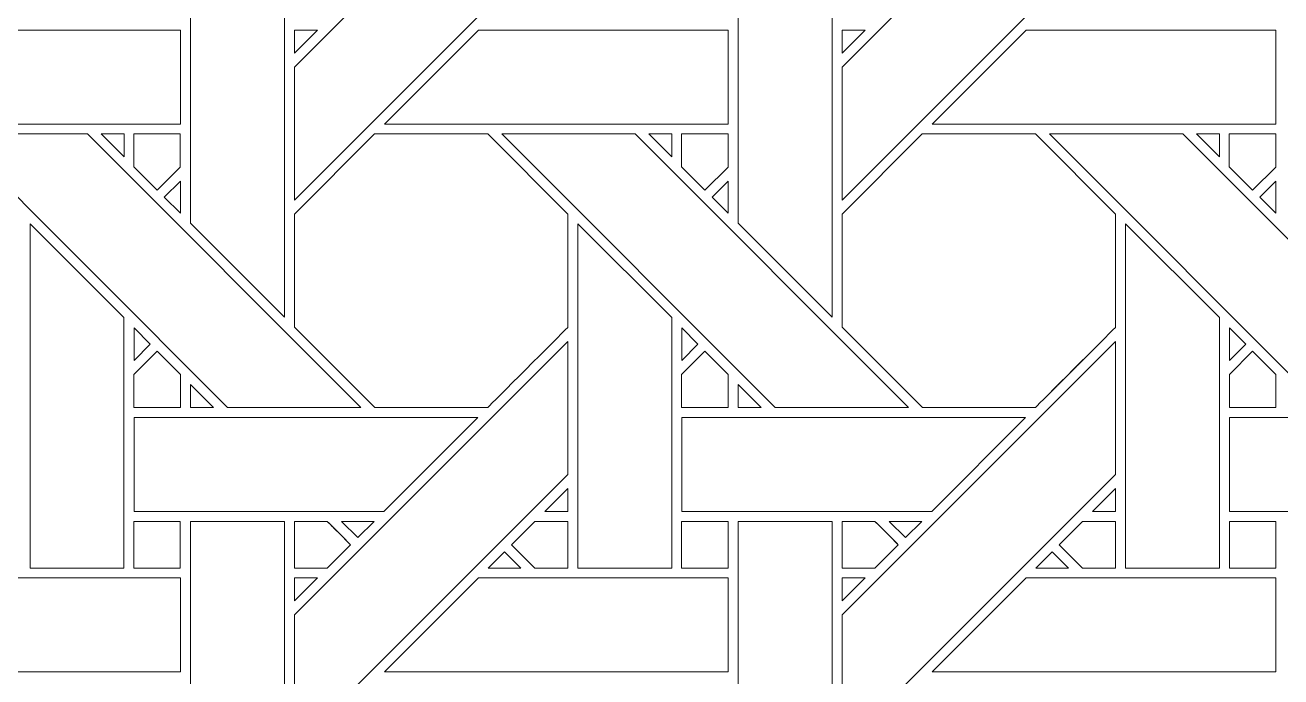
# Model space of a CAD drawing. Header units: inches. Extents: x 3.4 to 21.4, y 0.1 to 18.1.
# Drawn here: x 5.513 to 7.688, y 8.866 to 9.995 of the extents above; entities that cross this region are included whole.
import ezdxf

# ---------------------------------------------------------------- set-up
doc = ezdxf.new("R2010")
doc.units = ezdxf.units.IN
doc.header["$MEASUREMENT"] = 0
doc.layers.add('Design', color=7, linetype='Continuous', lineweight=0)

msp = doc.modelspace()

# ---------------------------------------------------------------- linework, layer by layer
at = {"layer": 'Design'}
for points, knots in [([(3.3829, 18.0948), (3.3829, 18.0948), (3.3829, 0.0948), (3.3829, 0.0948), (3.3829, 0.0948), (21.3829, 0.0948), (21.3829, 0.0948), (21.3829, 0.0948), (21.3829, 18.0948), (21.3829, 18.0948), (21.3829, 18.0948), (3.3829, 18.0948), (3.3829, 18.0948)], [0, 0, 0, 0, 1, 1, 1, 2, 2, 2, 3, 3, 3, 4, 4, 4, 4]), ([(4.2402, 17.2374), (4.2402, 17.2374), (4.2402, 0.9521), (4.2402, 0.9521), (4.2402, 0.9521), (20.5255, 0.9521), (20.5255, 0.9521), (20.5255, 0.9521), (20.5255, 17.2374), (20.5255, 17.2374), (20.5255, 17.2374), (4.2402, 17.2374), (4.2402, 17.2374)], [0, 0, 0, 0, 1, 1, 1, 2, 2, 2, 3, 3, 3, 4, 4, 4, 4]), ([(5.9793, 9.9218), (5.9793, 9.9218), (6.453, 10.3954), (6.453, 10.3954), (6.453, 10.3954), (6.453, 10.1654), (6.453, 10.1654), (6.453, 10.1654), (5.9793, 9.6917), (5.9793, 9.6917), (5.9793, 9.6917), (5.9793, 9.9218), (5.9793, 9.9218)], [0, 0, 0, 0, 1, 1, 1, 2, 2, 2, 3, 3, 3, 4, 4, 4, 4]), ([(6.928, 9.9218), (6.928, 9.9218), (7.4017, 10.3954), (7.4017, 10.3954), (7.4017, 10.3954), (7.4017, 10.1654), (7.4017, 10.1654), (7.4017, 10.1654), (6.928, 9.6917), (6.928, 9.6917), (6.928, 9.6917), (6.928, 9.9218), (6.928, 9.9218)], [0, 0, 0, 0, 1, 1, 1, 2, 2, 2, 3, 3, 3, 4, 4, 4, 4]), ([(5.9622, 10.0839), (5.9622, 10.0839), (5.9622, 9.4888), (5.9622, 9.4888), (5.9622, 9.4888), (5.7992, 9.6517), (5.7992, 9.6517), (5.7992, 9.6517), (5.7992, 10.0839), (5.7992, 10.0839), (5.7992, 10.0839), (5.9622, 10.0839), (5.9622, 10.0839)], [0, 0, 0, 0, 1, 1, 1, 2, 2, 2, 3, 3, 3, 4, 4, 4, 4]), ([(6.9109, 10.0839), (6.9109, 10.0839), (6.9109, 9.4888), (6.9109, 9.4888), (6.9109, 9.4888), (6.748, 9.6517), (6.748, 9.6517), (6.748, 9.6517), (6.748, 10.0839), (6.748, 10.0839), (6.748, 10.0839), (6.9109, 10.0839), (6.9109, 10.0839)], [0, 0, 0, 0, 1, 1, 1, 2, 2, 2, 3, 3, 3, 4, 4, 4, 4]), ([(5.3493, 9.986), (5.3493, 9.986), (5.7817, 9.986), (5.7817, 9.986), (5.7817, 9.986), (5.7817, 9.8232), (5.7817, 9.8232), (5.7817, 9.8232), (5.1864, 9.8232), (5.1864, 9.8232), (5.1864, 9.8232), (5.3493, 9.986), (5.3493, 9.986)], [0, 0, 0, 0, 1, 1, 1, 2, 2, 2, 3, 3, 3, 4, 4, 4, 4]), ([(6.0191, 9.986), (6.0191, 9.986), (5.9793, 9.9462), (5.9793, 9.9462), (5.9793, 9.9462), (5.9793, 9.986), (5.9793, 9.986), (5.9793, 9.986), (6.0191, 9.986), (6.0191, 9.986)], [0, 0, 0, 0, 1, 1, 1, 2, 2, 2, 3, 3, 3, 3]), ([(6.298, 9.986), (6.298, 9.986), (6.7304, 9.986), (6.7304, 9.986), (6.7304, 9.986), (6.7304, 9.8232), (6.7304, 9.8232), (6.7304, 9.8232), (6.1351, 9.8232), (6.1351, 9.8232), (6.1351, 9.8232), (6.298, 9.986), (6.298, 9.986)], [0, 0, 0, 0, 1, 1, 1, 2, 2, 2, 3, 3, 3, 4, 4, 4, 4]), ([(6.9679, 9.986), (6.9679, 9.986), (6.928, 9.9462), (6.928, 9.9462), (6.928, 9.9462), (6.928, 9.986), (6.928, 9.986), (6.928, 9.986), (6.9679, 9.986), (6.9679, 9.986)], [0, 0, 0, 0, 1, 1, 1, 2, 2, 2, 3, 3, 3, 3]), ([(7.2467, 9.986), (7.2467, 9.986), (7.6792, 9.986), (7.6792, 9.986), (7.6792, 9.986), (7.6792, 9.8232), (7.6792, 9.8232), (7.6792, 9.8232), (7.0839, 9.8232), (7.0839, 9.8232), (7.0839, 9.8232), (7.2467, 9.986), (7.2467, 9.986)], [0, 0, 0, 0, 1, 1, 1, 2, 2, 2, 3, 3, 3, 4, 4, 4, 4]), ([(5.6207, 9.8061), (5.6207, 9.8061), (6.0943, 9.3324), (6.0943, 9.3324), (6.0943, 9.3324), (5.8633, 9.3324), (5.8633, 9.3324), (5.8633, 9.3324), (5.3897, 9.8061), (5.3897, 9.8061), (5.3897, 9.8061), (5.6207, 9.8061), (5.6207, 9.8061)], [0, 0, 0, 0, 1, 1, 1, 2, 2, 2, 3, 3, 3, 4, 4, 4, 4]), ([(5.6842, 9.8061), (5.6842, 9.8061), (5.6842, 9.7662), (5.6842, 9.7662), (5.6842, 9.7662), (5.6448, 9.8061), (5.6448, 9.8061), (5.6448, 9.8061), (5.6842, 9.8061), (5.6842, 9.8061)], [0, 0, 0, 0, 1, 1, 1, 2, 2, 2, 3, 3, 3, 3]), ([(5.7816, 9.8061), (5.7816, 9.8061), (5.7816, 9.7485), (5.7816, 9.7485), (5.7816, 9.7485), (5.7416, 9.7085), (5.7416, 9.7085), (5.7416, 9.7085), (5.7014, 9.7489), (5.7014, 9.7489), (5.7014, 9.7489), (5.7014, 9.8061), (5.7014, 9.8061), (5.7014, 9.8061), (5.7816, 9.8061), (5.7816, 9.8061)], [0, 0, 0, 0, 1, 1, 1, 2, 2, 2, 3, 3, 3, 4, 4, 4, 5, 5, 5, 5]), ([(5.7418, 9.7085), (5.7418, 9.7085), (5.7014, 9.7489), (5.7014, 9.7489), (5.7014, 9.7489), (5.7014, 9.8061), (5.7014, 9.8061), (5.7014, 9.8061), (5.7816, 9.8061), (5.7816, 9.8061), (5.7816, 9.8061), (5.7816, 9.7485), (5.7816, 9.7485), (5.7816, 9.7485), (5.7418, 9.7085), (5.7418, 9.7085)], [0, 0, 0, 0, 1, 1, 1, 2, 2, 2, 3, 3, 3, 4, 4, 4, 5, 5, 5, 5]), ([(6.3142, 9.3324), (6.3142, 9.3324), (6.1185, 9.3324), (6.1185, 9.3324), (6.1185, 9.3324), (5.9792, 9.4717), (5.9792, 9.4717), (5.9792, 9.4717), (5.9792, 9.6673), (5.9792, 9.6673), (5.9792, 9.6673), (6.1179, 9.8061), (6.1179, 9.8061), (6.1179, 9.8061), (6.3142, 9.8061), (6.3142, 9.8061), (6.3142, 9.8061), (6.4529, 9.6673), (6.4529, 9.6673), (6.4529, 9.6673), (6.4529, 9.4711), (6.4529, 9.4711), (6.4351, 9.4532), (6.3232, 9.3414), (6.3142, 9.3324)], [0, 0, 0, 0, 1, 1, 1, 2, 2, 2, 3, 3, 3, 4, 4, 4, 5, 5, 5, 6, 6, 6, 7, 7, 7, 8, 8, 8, 8]), ([(5.9792, 9.6673), (5.9792, 9.6673), (6.1179, 9.8061), (6.1179, 9.8061), (6.1179, 9.8061), (6.3142, 9.8061), (6.3142, 9.8061), (6.3142, 9.8061), (6.4529, 9.6673), (6.4529, 9.6673), (6.4529, 9.6673), (6.4529, 9.4711), (6.4529, 9.4711), (6.4351, 9.4532), (6.3232, 9.3414), (6.3142, 9.3324), (6.3142, 9.3324), (6.1185, 9.3324), (6.1185, 9.3324), (6.1185, 9.3324), (5.9792, 9.4717), (5.9792, 9.4717), (5.9792, 9.4717), (5.9792, 9.6673), (5.9792, 9.6673)], [0, 0, 0, 0, 1, 1, 1, 2, 2, 2, 3, 3, 3, 4, 4, 4, 5, 5, 5, 6, 6, 6, 7, 7, 7, 8, 8, 8, 8]), ([(6.5694, 9.8061), (6.5694, 9.8061), (7.043, 9.3324), (7.043, 9.3324), (7.043, 9.3324), (6.812, 9.3324), (6.812, 9.3324), (6.812, 9.3324), (6.3385, 9.8061), (6.3385, 9.8061), (6.3385, 9.8061), (6.5694, 9.8061), (6.5694, 9.8061)], [0, 0, 0, 0, 1, 1, 1, 2, 2, 2, 3, 3, 3, 4, 4, 4, 4]), ([(6.633, 9.8061), (6.633, 9.8061), (6.633, 9.7662), (6.633, 9.7662), (6.633, 9.7662), (6.5935, 9.8061), (6.5935, 9.8061), (6.5935, 9.8061), (6.633, 9.8061), (6.633, 9.8061)], [0, 0, 0, 0, 1, 1, 1, 2, 2, 2, 3, 3, 3, 3]), ([(6.6501, 9.7489), (6.6501, 9.7489), (6.6501, 9.8061), (6.6501, 9.8061), (6.6501, 9.8061), (6.7304, 9.8061), (6.7304, 9.8061), (6.7304, 9.8061), (6.7304, 9.7485), (6.7304, 9.7485), (6.7304, 9.7485), (6.6904, 9.7085), (6.6904, 9.7085), (6.6904, 9.7085), (6.6501, 9.7489), (6.6501, 9.7489)], [0, 0, 0, 0, 1, 1, 1, 2, 2, 2, 3, 3, 3, 4, 4, 4, 5, 5, 5, 5]), ([(6.6904, 9.7085), (6.6904, 9.7085), (6.6501, 9.7489), (6.6501, 9.7489), (6.6501, 9.7489), (6.6501, 9.8061), (6.6501, 9.8061), (6.6501, 9.8061), (6.7304, 9.8061), (6.7304, 9.8061), (6.7304, 9.8061), (6.7304, 9.7485), (6.7304, 9.7485), (6.7304, 9.7485), (6.6904, 9.7085), (6.6904, 9.7085)], [0, 0, 0, 0, 1, 1, 1, 2, 2, 2, 3, 3, 3, 4, 4, 4, 5, 5, 5, 5]), ([(7.2629, 9.3324), (7.2629, 9.3324), (7.0672, 9.3324), (7.0672, 9.3324), (7.0672, 9.3324), (6.928, 9.4717), (6.928, 9.4717), (6.928, 9.4717), (6.928, 9.6673), (6.928, 9.6673), (6.928, 9.6673), (7.0667, 9.8061), (7.0667, 9.8061), (7.0667, 9.8061), (7.2629, 9.8061), (7.2629, 9.8061), (7.2629, 9.8061), (7.4016, 9.6673), (7.4016, 9.6673), (7.4016, 9.6673), (7.4016, 9.4711), (7.4016, 9.4711), (7.3838, 9.4532), (7.2719, 9.3414), (7.2629, 9.3324)], [0, 0, 0, 0, 1, 1, 1, 2, 2, 2, 3, 3, 3, 4, 4, 4, 5, 5, 5, 6, 6, 6, 7, 7, 7, 8, 8, 8, 8]), ([(6.928, 9.6673), (6.928, 9.6673), (7.0667, 9.8061), (7.0667, 9.8061), (7.0667, 9.8061), (7.2629, 9.8061), (7.2629, 9.8061), (7.2629, 9.8061), (7.4016, 9.6673), (7.4016, 9.6673), (7.4016, 9.6673), (7.4016, 9.4711), (7.4016, 9.4711), (7.3839, 9.4533), (7.272, 9.3415), (7.2629, 9.3324), (7.2629, 9.3324), (7.0672, 9.3324), (7.0672, 9.3324), (7.0672, 9.3324), (6.928, 9.4717), (6.928, 9.4717), (6.928, 9.4717), (6.928, 9.6673), (6.928, 9.6673)], [0, 0, 0, 0, 1, 1, 1, 2, 2, 2, 3, 3, 3, 4, 4, 4, 5, 5, 5, 6, 6, 6, 7, 7, 7, 8, 8, 8, 8]), ([(7.5181, 9.8061), (7.5181, 9.8061), (7.9918, 9.3324), (7.9918, 9.3324), (7.9918, 9.3324), (7.7607, 9.3324), (7.7607, 9.3324), (7.7607, 9.3324), (7.2872, 9.8061), (7.2872, 9.8061), (7.2872, 9.8061), (7.5181, 9.8061), (7.5181, 9.8061)], [0, 0, 0, 0, 1, 1, 1, 2, 2, 2, 3, 3, 3, 4, 4, 4, 4]), ([(7.5817, 9.8061), (7.5817, 9.8061), (7.5817, 9.7662), (7.5817, 9.7662), (7.5817, 9.7662), (7.5422, 9.8061), (7.5422, 9.8061), (7.5422, 9.8061), (7.5817, 9.8061), (7.5817, 9.8061)], [0, 0, 0, 0, 1, 1, 1, 2, 2, 2, 3, 3, 3, 3]), ([(7.6791, 9.8061), (7.6791, 9.8061), (7.6791, 9.7485), (7.6791, 9.7485), (7.6791, 9.7485), (7.6392, 9.7085), (7.6392, 9.7085), (7.6392, 9.7085), (7.5988, 9.7489), (7.5988, 9.7489), (7.5988, 9.7489), (7.5988, 9.8061), (7.5988, 9.8061), (7.5988, 9.8061), (7.6791, 9.8061), (7.6791, 9.8061)], [0, 0, 0, 0, 1, 1, 1, 2, 2, 2, 3, 3, 3, 4, 4, 4, 5, 5, 5, 5]), ([(7.6392, 9.7085), (7.6392, 9.7085), (7.5988, 9.7489), (7.5988, 9.7489), (7.5988, 9.7489), (7.5988, 9.8061), (7.5988, 9.8061), (7.5988, 9.8061), (7.6791, 9.8061), (7.6791, 9.8061), (7.6791, 9.8061), (7.6791, 9.7485), (7.6791, 9.7485), (7.6791, 9.7485), (7.6392, 9.7085), (7.6392, 9.7085)], [0, 0, 0, 0, 1, 1, 1, 2, 2, 2, 3, 3, 3, 4, 4, 4, 5, 5, 5, 5]), ([(5.7817, 9.7242), (5.7817, 9.7242), (5.7817, 9.6691), (5.7817, 9.6691), (5.7817, 9.6691), (5.7539, 9.6964), (5.7539, 9.6964), (5.7539, 9.6964), (5.7817, 9.7242), (5.7817, 9.7242)], [0, 0, 0, 0, 1, 1, 1, 2, 2, 2, 3, 3, 3, 3]), ([(6.7304, 9.7242), (6.7304, 9.7242), (6.7304, 9.6691), (6.7304, 9.6691), (6.7304, 9.6691), (6.7027, 9.6964), (6.7027, 9.6964), (6.7027, 9.6964), (6.7304, 9.7242), (6.7304, 9.7242)], [0, 0, 0, 0, 1, 1, 1, 2, 2, 2, 3, 3, 3, 3]), ([(7.6792, 9.7242), (7.6792, 9.7242), (7.6792, 9.6691), (7.6792, 9.6691), (7.6792, 9.6691), (7.6514, 9.6964), (7.6514, 9.6964), (7.6514, 9.6964), (7.6792, 9.7242), (7.6792, 9.7242)], [0, 0, 0, 0, 1, 1, 1, 2, 2, 2, 3, 3, 3, 3]), ([(5.6841, 9.4881), (5.6841, 9.4881), (5.6841, 9.0544), (5.6841, 9.0544), (5.6841, 9.0544), (5.5214, 9.0544), (5.5214, 9.0544), (5.5214, 9.0544), (5.5214, 9.6502), (5.5214, 9.6502), (5.5214, 9.6502), (5.6841, 9.4881), (5.6841, 9.4881)], [0, 0, 0, 0, 1, 1, 1, 2, 2, 2, 3, 3, 3, 4, 4, 4, 4]), ([(6.6329, 9.4881), (6.6329, 9.4881), (6.6329, 9.0544), (6.6329, 9.0544), (6.6329, 9.0544), (6.4701, 9.0544), (6.4701, 9.0544), (6.4701, 9.0544), (6.4701, 9.6502), (6.4701, 9.6502), (6.4701, 9.6502), (6.6329, 9.4881), (6.6329, 9.4881)], [0, 0, 0, 0, 1, 1, 1, 2, 2, 2, 3, 3, 3, 4, 4, 4, 4]), ([(7.5816, 9.4881), (7.5816, 9.4881), (7.5816, 9.0544), (7.5816, 9.0544), (7.5816, 9.0544), (7.4188, 9.0544), (7.4188, 9.0544), (7.4188, 9.0544), (7.4188, 9.6502), (7.4188, 9.6502), (7.4188, 9.6502), (7.5816, 9.4881), (7.5816, 9.4881)], [0, 0, 0, 0, 1, 1, 1, 2, 2, 2, 3, 3, 3, 4, 4, 4, 4]), ([(5.7015, 9.4138), (5.7015, 9.4138), (5.7015, 9.4706), (5.7015, 9.4706), (5.7015, 9.4706), (5.7296, 9.442), (5.7296, 9.442), (5.7296, 9.442), (5.7015, 9.4138), (5.7015, 9.4138)], [0, 0, 0, 0, 1, 1, 1, 2, 2, 2, 3, 3, 3, 3]), ([(6.6502, 9.4138), (6.6502, 9.4138), (6.6502, 9.4706), (6.6502, 9.4706), (6.6502, 9.4706), (6.6784, 9.442), (6.6784, 9.442), (6.6784, 9.442), (6.6502, 9.4138), (6.6502, 9.4138)], [0, 0, 0, 0, 1, 1, 1, 2, 2, 2, 3, 3, 3, 3]), ([(7.5989, 9.4138), (7.5989, 9.4138), (7.5989, 9.4706), (7.5989, 9.4706), (7.5989, 9.4706), (7.6271, 9.442), (7.6271, 9.442), (7.6271, 9.442), (7.5989, 9.4138), (7.5989, 9.4138)], [0, 0, 0, 0, 1, 1, 1, 2, 2, 2, 3, 3, 3, 3]), ([(5.9793, 8.9731), (5.9793, 8.9731), (6.453, 9.4467), (6.453, 9.4467), (6.453, 9.4467), (6.453, 9.2166), (6.453, 9.2166), (6.453, 9.2166), (5.9793, 8.743), (5.9793, 8.743), (5.9793, 8.743), (5.9793, 8.9731), (5.9793, 8.9731)], [0, 0, 0, 0, 1, 1, 1, 2, 2, 2, 3, 3, 3, 4, 4, 4, 4]), ([(6.928, 8.9731), (6.928, 8.9731), (7.4017, 9.4467), (7.4017, 9.4467), (7.4017, 9.4467), (7.4017, 9.2166), (7.4017, 9.2166), (7.4017, 9.2166), (6.928, 8.743), (6.928, 8.743), (6.928, 8.743), (6.928, 8.9731), (6.928, 8.9731)], [0, 0, 0, 0, 1, 1, 1, 2, 2, 2, 3, 3, 3, 4, 4, 4, 4]), ([(5.7014, 9.3322), (5.7014, 9.3322), (5.7014, 9.3895), (5.7014, 9.3895), (5.7014, 9.3895), (5.7416, 9.4298), (5.7416, 9.4298), (5.7416, 9.4298), (5.782, 9.3895), (5.782, 9.3895), (5.782, 9.3895), (5.782, 9.3322), (5.782, 9.3322), (5.782, 9.3322), (5.7014, 9.3322), (5.7014, 9.3322)], [0, 0, 0, 0, 1, 1, 1, 2, 2, 2, 3, 3, 3, 4, 4, 4, 5, 5, 5, 5]), ([(5.7418, 9.4298), (5.7418, 9.4298), (5.782, 9.3895), (5.782, 9.3895), (5.782, 9.3895), (5.782, 9.3322), (5.782, 9.3322), (5.782, 9.3322), (5.7014, 9.3322), (5.7014, 9.3322), (5.7014, 9.3322), (5.7014, 9.3895), (5.7014, 9.3895), (5.7014, 9.3895), (5.7418, 9.4298), (5.7418, 9.4298)], [0, 0, 0, 0, 1, 1, 1, 2, 2, 2, 3, 3, 3, 4, 4, 4, 5, 5, 5, 5]), ([(6.6501, 9.3322), (6.6501, 9.3322), (6.6501, 9.3895), (6.6501, 9.3895), (6.6501, 9.3895), (6.6904, 9.4298), (6.6904, 9.4298), (6.6904, 9.4298), (6.7308, 9.3895), (6.7308, 9.3895), (6.7308, 9.3895), (6.7308, 9.3322), (6.7308, 9.3322), (6.7308, 9.3322), (6.6501, 9.3322), (6.6501, 9.3322)], [0, 0, 0, 0, 1, 1, 1, 2, 2, 2, 3, 3, 3, 4, 4, 4, 5, 5, 5, 5]), ([(6.6904, 9.4298), (6.6904, 9.4298), (6.7308, 9.3895), (6.7308, 9.3895), (6.7308, 9.3895), (6.7308, 9.3322), (6.7308, 9.3322), (6.7308, 9.3322), (6.6501, 9.3322), (6.6501, 9.3322), (6.6501, 9.3322), (6.6501, 9.3895), (6.6501, 9.3895), (6.6501, 9.3895), (6.6904, 9.4298), (6.6904, 9.4298)], [0, 0, 0, 0, 1, 1, 1, 2, 2, 2, 3, 3, 3, 4, 4, 4, 5, 5, 5, 5]), ([(7.5989, 9.3322), (7.5989, 9.3322), (7.5989, 9.3895), (7.5989, 9.3895), (7.5989, 9.3895), (7.6392, 9.4298), (7.6392, 9.4298), (7.6392, 9.4298), (7.6795, 9.3895), (7.6795, 9.3895), (7.6795, 9.3895), (7.6795, 9.3322), (7.6795, 9.3322), (7.6795, 9.3322), (7.5989, 9.3322), (7.5989, 9.3322)], [0, 0, 0, 0, 1, 1, 1, 2, 2, 2, 3, 3, 3, 4, 4, 4, 5, 5, 5, 5]), ([(7.6392, 9.4298), (7.6392, 9.4298), (7.6795, 9.3895), (7.6795, 9.3895), (7.6795, 9.3895), (7.6795, 9.3322), (7.6795, 9.3322), (7.6795, 9.3322), (7.5989, 9.3322), (7.5989, 9.3322), (7.5989, 9.3322), (7.5989, 9.3895), (7.5989, 9.3895), (7.5989, 9.3895), (7.6392, 9.4298), (7.6392, 9.4298)], [0, 0, 0, 0, 1, 1, 1, 2, 2, 2, 3, 3, 3, 4, 4, 4, 5, 5, 5, 5]), ([(5.7994, 9.3324), (5.7994, 9.3324), (5.7994, 9.3722), (5.7994, 9.3722), (5.7994, 9.3722), (5.8391, 9.3324), (5.8391, 9.3324), (5.8391, 9.3324), (5.7994, 9.3324), (5.7994, 9.3324)], [0, 0, 0, 0, 1, 1, 1, 2, 2, 2, 3, 3, 3, 3]), ([(6.7481, 9.3324), (6.7481, 9.3324), (6.7481, 9.3722), (6.7481, 9.3722), (6.7481, 9.3722), (6.7878, 9.3324), (6.7878, 9.3324), (6.7878, 9.3324), (6.7481, 9.3324), (6.7481, 9.3324)], [0, 0, 0, 0, 1, 1, 1, 2, 2, 2, 3, 3, 3, 3]), ([(5.7015, 9.1525), (5.7015, 9.1525), (5.7015, 9.3152), (5.7015, 9.3152), (5.7015, 9.3152), (6.2972, 9.3152), (6.2972, 9.3152), (6.2972, 9.3152), (6.1344, 9.1525), (6.1344, 9.1525), (6.1344, 9.1525), (5.7015, 9.1525), (5.7015, 9.1525)], [0, 0, 0, 0, 1, 1, 1, 2, 2, 2, 3, 3, 3, 4, 4, 4, 4]), ([(6.6502, 9.1525), (6.6502, 9.1525), (6.6502, 9.3152), (6.6502, 9.3152), (6.6502, 9.3152), (7.2459, 9.3152), (7.2459, 9.3152), (7.2459, 9.3152), (7.0832, 9.1525), (7.0832, 9.1525), (7.0832, 9.1525), (6.6502, 9.1525), (6.6502, 9.1525)], [0, 0, 0, 0, 1, 1, 1, 2, 2, 2, 3, 3, 3, 4, 4, 4, 4]), ([(7.5989, 9.1525), (7.5989, 9.1525), (7.5989, 9.3152), (7.5989, 9.3152), (7.5989, 9.3152), (8.1946, 9.3152), (8.1946, 9.3152), (8.1946, 9.3152), (8.0319, 9.1525), (8.0319, 9.1525), (8.0319, 9.1525), (7.5989, 9.1525), (7.5989, 9.1525)], [0, 0, 0, 0, 1, 1, 1, 2, 2, 2, 3, 3, 3, 4, 4, 4, 4]), ([(6.4132, 9.1525), (6.4132, 9.1525), (6.453, 9.1923), (6.453, 9.1923), (6.453, 9.1923), (6.453, 9.1525), (6.453, 9.1525), (6.453, 9.1525), (6.4132, 9.1525), (6.4132, 9.1525)], [0, 0, 0, 0, 1, 1, 1, 2, 2, 2, 3, 3, 3, 3]), ([(7.3619, 9.1525), (7.3619, 9.1525), (7.4017, 9.1923), (7.4017, 9.1923), (7.4017, 9.1923), (7.4017, 9.1525), (7.4017, 9.1525), (7.4017, 9.1525), (7.3619, 9.1525), (7.3619, 9.1525)], [0, 0, 0, 0, 1, 1, 1, 2, 2, 2, 3, 3, 3, 3]), ([(5.7014, 9.0544), (5.7014, 9.0544), (5.7014, 9.1352), (5.7014, 9.1352), (5.7014, 9.1352), (5.7816, 9.1352), (5.7816, 9.1352), (5.7816, 9.1352), (5.7816, 9.0544), (5.7816, 9.0544), (5.7816, 9.0544), (5.7014, 9.0544), (5.7014, 9.0544)], [0, 0, 0, 0, 1, 1, 1, 2, 2, 2, 3, 3, 3, 4, 4, 4, 4]), ([(5.7014, 9.1352), (5.7014, 9.1352), (5.7816, 9.1352), (5.7816, 9.1352), (5.7816, 9.1352), (5.7816, 9.0544), (5.7816, 9.0544), (5.7816, 9.0544), (5.7014, 9.0544), (5.7014, 9.0544), (5.7014, 9.0544), (5.7014, 9.1352), (5.7014, 9.1352)], [0, 0, 0, 0, 1, 1, 1, 2, 2, 2, 3, 3, 3, 4, 4, 4, 4]), ([(5.9622, 9.1352), (5.9622, 9.1352), (5.9622, 8.5401), (5.9622, 8.5401), (5.9622, 8.5401), (5.7992, 8.703), (5.7992, 8.703), (5.7992, 8.703), (5.7992, 9.1352), (5.7992, 9.1352), (5.7992, 9.1352), (5.9622, 9.1352), (5.9622, 9.1352)], [0, 0, 0, 0, 1, 1, 1, 2, 2, 2, 3, 3, 3, 4, 4, 4, 4]), ([(5.9792, 9.0544), (5.9792, 9.0544), (5.9792, 9.1352), (5.9792, 9.1352), (5.9792, 9.1352), (6.0363, 9.1352), (6.0363, 9.1352), (6.0414, 9.1301), (6.0722, 9.0993), (6.0766, 9.0948), (6.0766, 9.0948), (6.0362, 9.0544), (6.0362, 9.0544), (6.0362, 9.0544), (5.9792, 9.0544), (5.9792, 9.0544)], [0, 0, 0, 0, 1, 1, 1, 2, 2, 2, 3, 3, 3, 4, 4, 4, 5, 5, 5, 5]), ([(6.062, 9.1096), (6.062, 9.1096), (6.0766, 9.0948), (6.0766, 9.0948), (6.0766, 9.0948), (6.0362, 9.0544), (6.0362, 9.0544), (6.0362, 9.0544), (5.9792, 9.0544), (5.9792, 9.0544), (5.9792, 9.0544), (5.9792, 9.1352), (5.9792, 9.1352), (5.9792, 9.1352), (6.0363, 9.1352), (6.0363, 9.1352), (6.0419, 9.1296), (6.0524, 9.1192), (6.062, 9.1096)], [0, 0, 0, 0, 1, 1, 1, 2, 2, 2, 3, 3, 3, 4, 4, 4, 5, 5, 5, 6, 6, 6, 6]), ([(6.0607, 9.1352), (6.0607, 9.1352), (6.1172, 9.1352), (6.1172, 9.1352), (6.1172, 9.1352), (6.0889, 9.107), (6.0889, 9.107), (6.0889, 9.107), (6.0607, 9.1352), (6.0607, 9.1352)], [0, 0, 0, 0, 1, 1, 1, 2, 2, 2, 3, 3, 3, 3]), ([(6.3958, 9.0544), (6.3958, 9.0544), (6.3554, 9.0948), (6.3554, 9.0948), (6.3554, 9.0948), (6.3959, 9.1352), (6.3959, 9.1352), (6.3959, 9.1352), (6.4529, 9.1352), (6.4529, 9.1352), (6.4529, 9.1352), (6.4529, 9.0544), (6.4529, 9.0544), (6.4529, 9.0544), (6.3958, 9.0544), (6.3958, 9.0544)], [0, 0, 0, 0, 1, 1, 1, 2, 2, 2, 3, 3, 3, 4, 4, 4, 5, 5, 5, 5]), ([(6.3554, 9.0948), (6.3554, 9.0948), (6.3959, 9.1352), (6.3959, 9.1352), (6.3959, 9.1352), (6.4529, 9.1352), (6.4529, 9.1352), (6.4529, 9.1352), (6.4529, 9.0544), (6.4529, 9.0544), (6.4529, 9.0544), (6.3958, 9.0544), (6.3958, 9.0544), (6.3958, 9.0544), (6.3554, 9.0948), (6.3554, 9.0948)], [0, 0, 0, 0, 1, 1, 1, 2, 2, 2, 3, 3, 3, 4, 4, 4, 5, 5, 5, 5]), ([(6.6501, 9.0544), (6.6501, 9.0544), (6.6501, 9.1352), (6.6501, 9.1352), (6.6501, 9.1352), (6.7304, 9.1352), (6.7304, 9.1352), (6.7304, 9.1352), (6.7304, 9.0544), (6.7304, 9.0544), (6.7304, 9.0544), (6.6501, 9.0544), (6.6501, 9.0544)], [0, 0, 0, 0, 1, 1, 1, 2, 2, 2, 3, 3, 3, 4, 4, 4, 4]), ([(6.7304, 9.1352), (6.7304, 9.1352), (6.7304, 9.0544), (6.7304, 9.0544), (6.7304, 9.0544), (6.6501, 9.0544), (6.6501, 9.0544), (6.6501, 9.0544), (6.6501, 9.1352), (6.6501, 9.1352), (6.6501, 9.1352), (6.7304, 9.1352), (6.7304, 9.1352)], [0, 0, 0, 0, 1, 1, 1, 2, 2, 2, 3, 3, 3, 4, 4, 4, 4]), ([(6.9109, 9.1352), (6.9109, 9.1352), (6.9109, 8.5401), (6.9109, 8.5401), (6.9109, 8.5401), (6.748, 8.703), (6.748, 8.703), (6.748, 8.703), (6.748, 9.1352), (6.748, 9.1352), (6.748, 9.1352), (6.9109, 9.1352), (6.9109, 9.1352)], [0, 0, 0, 0, 1, 1, 1, 2, 2, 2, 3, 3, 3, 4, 4, 4, 4]), ([(6.928, 9.0544), (6.928, 9.0544), (6.928, 9.1352), (6.928, 9.1352), (6.928, 9.1352), (6.985, 9.1352), (6.985, 9.1352), (6.9902, 9.1301), (7.021, 9.0993), (7.0254, 9.0948), (7.0254, 9.0948), (6.985, 9.0544), (6.985, 9.0544), (6.985, 9.0544), (6.928, 9.0544), (6.928, 9.0544)], [0, 0, 0, 0, 1, 1, 1, 2, 2, 2, 3, 3, 3, 4, 4, 4, 5, 5, 5, 5]), ([(7.0103, 9.11), (7.0103, 9.11), (7.0254, 9.0948), (7.0254, 9.0948), (7.0254, 9.0948), (6.985, 9.0544), (6.985, 9.0544), (6.985, 9.0544), (6.928, 9.0544), (6.928, 9.0544), (6.928, 9.0544), (6.928, 9.1352), (6.928, 9.1352), (6.928, 9.1352), (6.985, 9.1352), (6.985, 9.1352), (6.9905, 9.1297), (7.0008, 9.1195), (7.0103, 9.11)], [0, 0, 0, 0, 1, 1, 1, 2, 2, 2, 3, 3, 3, 4, 4, 4, 5, 5, 5, 6, 6, 6, 6]), ([(7.0095, 9.1352), (7.0095, 9.1352), (7.0659, 9.1352), (7.0659, 9.1352), (7.0659, 9.1352), (7.0376, 9.107), (7.0376, 9.107), (7.0376, 9.107), (7.0095, 9.1352), (7.0095, 9.1352)], [0, 0, 0, 0, 1, 1, 1, 2, 2, 2, 3, 3, 3, 3]), ([(7.3445, 9.0544), (7.3445, 9.0544), (7.3042, 9.0948), (7.3042, 9.0948), (7.3042, 9.0948), (7.3446, 9.1352), (7.3446, 9.1352), (7.3446, 9.1352), (7.4017, 9.1352), (7.4017, 9.1352), (7.4017, 9.1352), (7.4017, 9.0544), (7.4017, 9.0544), (7.4017, 9.0544), (7.3445, 9.0544), (7.3445, 9.0544)], [0, 0, 0, 0, 1, 1, 1, 2, 2, 2, 3, 3, 3, 4, 4, 4, 5, 5, 5, 5]), ([(7.3042, 9.0948), (7.3042, 9.0948), (7.3446, 9.1352), (7.3446, 9.1352), (7.3446, 9.1352), (7.4017, 9.1352), (7.4017, 9.1352), (7.4017, 9.1352), (7.4017, 9.0544), (7.4017, 9.0544), (7.4017, 9.0544), (7.3445, 9.0544), (7.3445, 9.0544), (7.3445, 9.0544), (7.3042, 9.0948), (7.3042, 9.0948)], [0, 0, 0, 0, 1, 1, 1, 2, 2, 2, 3, 3, 3, 4, 4, 4, 5, 5, 5, 5]), ([(7.5989, 9.0544), (7.5989, 9.0544), (7.5989, 9.1352), (7.5989, 9.1352), (7.5989, 9.1352), (7.6791, 9.1352), (7.6791, 9.1352), (7.6791, 9.1352), (7.6791, 9.0544), (7.6791, 9.0544), (7.6791, 9.0544), (7.5989, 9.0544), (7.5989, 9.0544)], [0, 0, 0, 0, 1, 1, 1, 2, 2, 2, 3, 3, 3, 4, 4, 4, 4]), ([(7.5989, 9.1352), (7.5989, 9.1352), (7.6791, 9.1352), (7.6791, 9.1352), (7.6791, 9.1352), (7.6791, 9.0544), (7.6791, 9.0544), (7.6791, 9.0544), (7.5989, 9.0544), (7.5989, 9.0544), (7.5989, 9.0544), (7.5989, 9.1352), (7.5989, 9.1352)], [0, 0, 0, 0, 1, 1, 1, 2, 2, 2, 3, 3, 3, 4, 4, 4, 4]), ([(6.3716, 9.0544), (6.3716, 9.0544), (6.3151, 9.0544), (6.3151, 9.0544), (6.3151, 9.0544), (6.3434, 9.0827), (6.3434, 9.0827), (6.3434, 9.0827), (6.3716, 9.0544), (6.3716, 9.0544)], [0, 0, 0, 0, 1, 1, 1, 2, 2, 2, 3, 3, 3, 3]), ([(7.3204, 9.0544), (7.3204, 9.0544), (7.2639, 9.0544), (7.2639, 9.0544), (7.2639, 9.0544), (7.2921, 9.0827), (7.2921, 9.0827), (7.2921, 9.0827), (7.3204, 9.0544), (7.3204, 9.0544)], [0, 0, 0, 0, 1, 1, 1, 2, 2, 2, 3, 3, 3, 3]), ([(5.3493, 9.0373), (5.3493, 9.0373), (5.7817, 9.0373), (5.7817, 9.0373), (5.7817, 9.0373), (5.7817, 8.8745), (5.7817, 8.8745), (5.7817, 8.8745), (5.1864, 8.8745), (5.1864, 8.8745), (5.1864, 8.8745), (5.3493, 9.0373), (5.3493, 9.0373)], [0, 0, 0, 0, 1, 1, 1, 2, 2, 2, 3, 3, 3, 4, 4, 4, 4]), ([(6.0191, 9.0373), (6.0191, 9.0373), (5.9793, 8.9975), (5.9793, 8.9975), (5.9793, 8.9975), (5.9793, 9.0373), (5.9793, 9.0373), (5.9793, 9.0373), (6.0191, 9.0373), (6.0191, 9.0373)], [0, 0, 0, 0, 1, 1, 1, 2, 2, 2, 3, 3, 3, 3]), ([(6.298, 9.0373), (6.298, 9.0373), (6.7304, 9.0373), (6.7304, 9.0373), (6.7304, 9.0373), (6.7304, 8.8745), (6.7304, 8.8745), (6.7304, 8.8745), (6.1351, 8.8745), (6.1351, 8.8745), (6.1351, 8.8745), (6.298, 9.0373), (6.298, 9.0373)], [0, 0, 0, 0, 1, 1, 1, 2, 2, 2, 3, 3, 3, 4, 4, 4, 4]), ([(6.9679, 9.0373), (6.9679, 9.0373), (6.928, 8.9974), (6.928, 8.9974), (6.928, 8.9974), (6.928, 9.0373), (6.928, 9.0373), (6.928, 9.0373), (6.9679, 9.0373), (6.9679, 9.0373)], [0, 0, 0, 0, 1, 1, 1, 2, 2, 2, 3, 3, 3, 3]), ([(7.2467, 9.0373), (7.2467, 9.0373), (7.6792, 9.0373), (7.6792, 9.0373), (7.6792, 9.0373), (7.6792, 8.8745), (7.6792, 8.8745), (7.6792, 8.8745), (7.0839, 8.8745), (7.0839, 8.8745), (7.0839, 8.8745), (7.2467, 9.0373), (7.2467, 9.0373)], [0, 0, 0, 0, 1, 1, 1, 2, 2, 2, 3, 3, 3, 4, 4, 4, 4])]:
    msp.add_open_spline(points, degree=3, knots=knots, dxfattribs=at)

doc.saveas('drawing.dxf')
